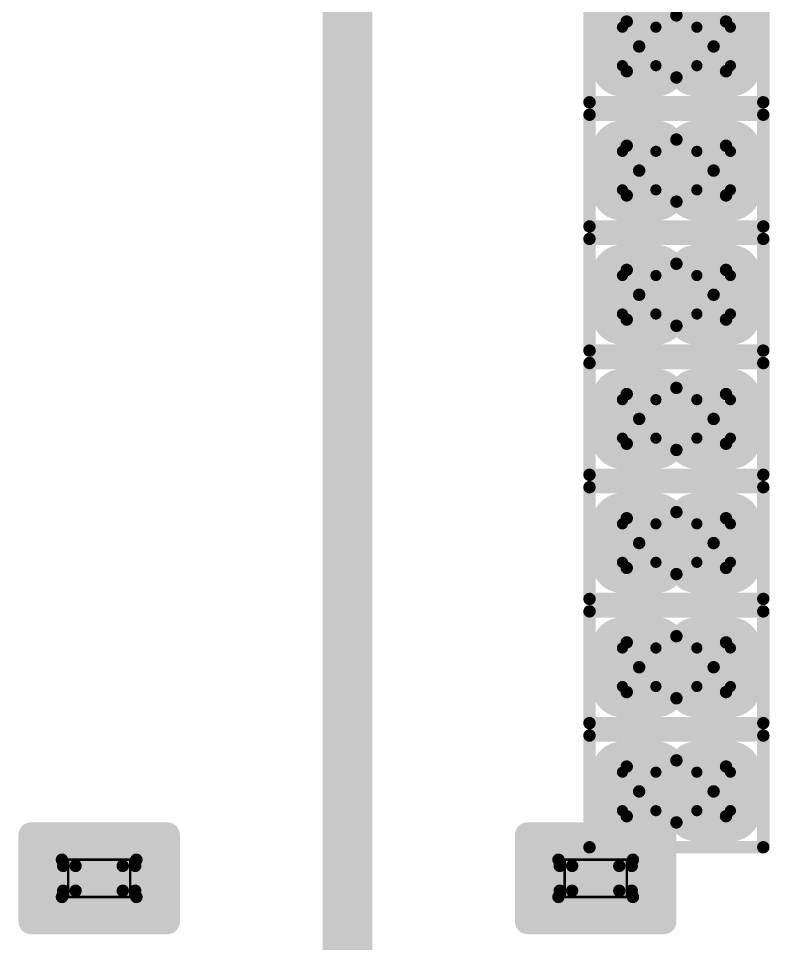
# Model space of a CAD drawing. Header units: millimetres. Extents: x 169 to 355, y 129 to 253.
# Drawn here: x 182.675 to 185.7, y 148.738 to 152.463 of the extents above; entities that cross this region are included whole.
import ezdxf

# ---------------------------------------------------------------- set-up
doc = ezdxf.new("R2010")
doc.units = ezdxf.units.MM
for name, color, linetype in [('BottomLayer', 5, 'Continuous'), ('BottomOverlay', 54, 'Continuous'), ('BottomPaste', 16, 'Continuous'), ('BottomSolder', 6, 'Continuous'), ('Mechanical1', 6, 'Continuous'), ('Mechanical15', 56, 'Continuous'), ('TopLayer', 1, 'Continuous'), ('TopPaste', 8, 'Continuous'), ('TopSolder', 216, 'Continuous')]:
    doc.layers.add(name, color=color, linetype=linetype)

# ---------------------------------------------------------------- blocks, each defined once
blk = doc.blocks.new('R01005_B_458')
at = {"layer": 'BottomLayer', "const_width": 0.0225}
for points in [[(-0.2287, 0.0775, 1), (-0.2063, 0.0775, 1)], [(-0.0937, 0.0775, 1), (-0.0712, 0.0775, 1)], [(0.0712, 0.0775, 1), (0.0937, 0.0775, 1)], [(0.2063, 0.0775, 1), (0.2287, 0.0775, 1)], [(-0.2287, -0.0775, 1), (-0.2063, -0.0775, 1)], [(-0.0937, -0.0775, 1), (-0.0712, -0.0775, 1)], [(0.0712, -0.0775, 1), (0.0937, -0.0775, 1)], [(0.2063, -0.0775, 1), (0.2287, -0.0775, 1)]]:
    blk.add_lwpolyline(points, format="xyb", close=True, dxfattribs=at)
at = {"layer": 'BottomLayer'}
for points in [[(-0.06, -0.0775), (-0.06, 0.0775), (-0.24, -0.0775), (-0.24, 0.0775)], [(-0.0825, -0.1), (-0.0825, 0.1), (-0.2175, -0.1), (-0.2175, 0.1)], [(0.24, -0.0775), (0.24, 0.0775), (0.06, -0.0775), (0.06, 0.0775)], [(0.2175, -0.1), (0.2175, 0.1), (0.0825, -0.1), (0.0825, 0.1)]]:
    blk.add_solid(points, dxfattribs=at)
at = {"layer": 'BottomPaste', "const_width": 0.0225}
for points in [[(-0.2287, 0.0775, 1), (-0.2063, 0.0775, 1)], [(-0.0937, 0.0775, 1), (-0.0712, 0.0775, 1)], [(0.0712, 0.0775, 1), (0.0937, 0.0775, 1)], [(0.2063, 0.0775, 1), (0.2287, 0.0775, 1)], [(-0.2287, -0.0775, 1), (-0.2063, -0.0775, 1)], [(-0.0937, -0.0775, 1), (-0.0712, -0.0775, 1)], [(0.0712, -0.0775, 1), (0.0937, -0.0775, 1)], [(0.2063, -0.0775, 1), (0.2287, -0.0775, 1)]]:
    blk.add_lwpolyline(points, format="xyb", close=True, dxfattribs=at)
at = {"layer": 'BottomPaste'}
for points in [[(-0.06, -0.0775), (-0.06, 0.0775), (-0.24, -0.0775), (-0.24, 0.0775)], [(-0.0825, -0.1), (-0.0825, 0.1), (-0.2175, -0.1), (-0.2175, 0.1)], [(0.24, -0.0775), (0.24, 0.0775), (0.06, -0.0775), (0.06, 0.0775)], [(0.2175, -0.1), (0.2175, 0.1), (0.0825, -0.1), (0.0825, 0.1)]]:
    blk.add_solid(points, dxfattribs=at)
at = {"layer": 'BottomSolder', "const_width": 0.1241}
for points in [[(-0.2795, 0.0775, 1), (-0.1555, 0.0775, 1)], [(-0.1445, 0.0775, 1), (-0.0204, 0.0775, 1)], [(0.0204, 0.0775, 1), (0.1445, 0.0775, 1)], [(0.1555, 0.0775, 1), (0.2795, 0.0775, 1)], [(-0.2795, -0.0775, 1), (-0.1555, -0.0775, 1)], [(-0.1445, -0.0775, 1), (-0.0204, -0.0775, 1)], [(0.0204, -0.0775, 1), (0.1445, -0.0775, 1)], [(0.1555, -0.0775, 1), (0.2795, -0.0775, 1)]]:
    blk.add_lwpolyline(points, format="xyb", close=True, dxfattribs=at)
at = {"layer": 'BottomSolder'}
for points in [[(-0.0825, -0.2016), (-0.0825, 0.2016), (-0.2175, -0.2016), (-0.2175, 0.2016)], [(0.2175, -0.2016), (0.2175, 0.2016), (0.0825, -0.2016), (0.0825, 0.2016)], [(0.0416, -0.0775), (0.0416, 0.0775), (-0.3416, -0.0775), (-0.3416, 0.0775)], [(0.3416, -0.0775), (0.3416, 0.0775), (-0.0416, -0.0775), (-0.0416, 0.0775)]]:
    blk.add_solid(points, dxfattribs=at)
at = {"layer": 'Mechanical1', "const_width": 0.05}
for points in [[(-0.1999, 0.0999), (-0.1999, -0.1001)], [(0.2001, 0.0999), (-0.1999, 0.0999)], [(0.2001, 0.0999), (0.2001, -0.1001)], [(0.2001, -0.1001), (-0.1999, -0.1001)]]:
    blk.add_lwpolyline(points, dxfattribs=at)
at = {"layer": 'Mechanical1', "const_width": 0.025}
for points in [[(-0.2124, 0.0999, 1), (-0.1874, 0.0999, 1)], [(-0.2124, 0.0999, 1), (-0.1874, 0.0999, 1)], [(0.1876, 0.0999, 1), (0.2126, 0.0999, 1)], [(0.1876, 0.0999, 1), (0.2126, 0.0999, 1)], [(-0.2124, -0.1001, 1), (-0.1874, -0.1001, 1)], [(-0.2124, -0.1001, 1), (-0.1874, -0.1001, 1)], [(0.1876, -0.1001, 1), (0.2126, -0.1001, 1)], [(0.1876, -0.1001, 1), (0.2126, -0.1001, 1)]]:
    blk.add_lwpolyline(points, format="xyb", close=True, dxfattribs=at)
at = {"layer": 'Mechanical15', "const_width": 0.05}
for points in [[(-0.35, 0.225), (-0.35, -0.225)], [(0.35, 0.225), (-0.35, 0.225)], [(0.35, 0.225), (0.35, -0.225)], [(0, 0.125), (0, -0.125)], [(0.15, 0), (-0.15, 0)], [(0.35, -0.225), (-0.35, -0.225)]]:
    blk.add_lwpolyline(points, dxfattribs=at)
at = {"layer": 'Mechanical15', "const_width": 0.025}
for points in [[(-0.3625, 0.225, 1), (-0.3375, 0.225, 1)], [(-0.3625, 0.225, 1), (-0.3375, 0.225, 1)], [(0.3375, 0.225, 1), (0.3625, 0.225, 1)], [(0.3375, 0.225, 1), (0.3625, 0.225, 1)], [(-0.0125, 0.125, 1), (0.0125, 0.125, 1)], [(-0.1625, 0, 1), (-0.1375, 0, 1)], [(0.1375, 0, 1), (0.1625, 0, 1)], [(-0.0125, -0.125, 1), (0.0125, -0.125, 1)], [(-0.3625, -0.225, 1), (-0.3375, -0.225, 1)], [(-0.3625, -0.225, 1), (-0.3375, -0.225, 1)], [(0.3375, -0.225, 1), (0.3625, -0.225, 1)], [(0.3375, -0.225, 1), (0.3625, -0.225, 1)]]:
    blk.add_lwpolyline(points, format="xyb", close=True, dxfattribs=at)
blk = doc.blocks.new('R01005_B_459')
at = {"layer": 'BottomLayer', "const_width": 0.0225}
for points in [[(-0.2287, 0.0775, 1), (-0.2063, 0.0775, 1)], [(-0.0937, 0.0775, 1), (-0.0712, 0.0775, 1)], [(0.0712, 0.0775, 1), (0.0937, 0.0775, 1)], [(0.2063, 0.0775, 1), (0.2287, 0.0775, 1)], [(-0.2287, -0.0775, 1), (-0.2063, -0.0775, 1)], [(-0.0937, -0.0775, 1), (-0.0712, -0.0775, 1)], [(0.0712, -0.0775, 1), (0.0937, -0.0775, 1)], [(0.2063, -0.0775, 1), (0.2287, -0.0775, 1)]]:
    blk.add_lwpolyline(points, format="xyb", close=True, dxfattribs=at)
at = {"layer": 'BottomLayer'}
for points in [[(-0.06, -0.0775), (-0.06, 0.0775), (-0.24, -0.0775), (-0.24, 0.0775)], [(-0.0825, -0.1), (-0.0825, 0.1), (-0.2175, -0.1), (-0.2175, 0.1)], [(0.24, -0.0775), (0.24, 0.0775), (0.06, -0.0775), (0.06, 0.0775)], [(0.2175, -0.1), (0.2175, 0.1), (0.0825, -0.1), (0.0825, 0.1)]]:
    blk.add_solid(points, dxfattribs=at)
at = {"layer": 'BottomPaste', "const_width": 0.0225}
for points in [[(-0.2287, 0.0775, 1), (-0.2063, 0.0775, 1)], [(-0.0937, 0.0775, 1), (-0.0712, 0.0775, 1)], [(0.0712, 0.0775, 1), (0.0937, 0.0775, 1)], [(0.2063, 0.0775, 1), (0.2287, 0.0775, 1)], [(-0.2287, -0.0775, 1), (-0.2063, -0.0775, 1)], [(-0.0937, -0.0775, 1), (-0.0712, -0.0775, 1)], [(0.0712, -0.0775, 1), (0.0937, -0.0775, 1)], [(0.2063, -0.0775, 1), (0.2287, -0.0775, 1)]]:
    blk.add_lwpolyline(points, format="xyb", close=True, dxfattribs=at)
at = {"layer": 'BottomPaste'}
for points in [[(-0.06, -0.0775), (-0.06, 0.0775), (-0.24, -0.0775), (-0.24, 0.0775)], [(-0.0825, -0.1), (-0.0825, 0.1), (-0.2175, -0.1), (-0.2175, 0.1)], [(0.24, -0.0775), (0.24, 0.0775), (0.06, -0.0775), (0.06, 0.0775)], [(0.2175, -0.1), (0.2175, 0.1), (0.0825, -0.1), (0.0825, 0.1)]]:
    blk.add_solid(points, dxfattribs=at)
at = {"layer": 'BottomSolder', "const_width": 0.1241}
for points in [[(-0.2795, 0.0775, 1), (-0.1555, 0.0775, 1)], [(-0.1445, 0.0775, 1), (-0.0204, 0.0775, 1)], [(0.0204, 0.0775, 1), (0.1445, 0.0775, 1)], [(0.1555, 0.0775, 1), (0.2795, 0.0775, 1)], [(-0.2795, -0.0775, 1), (-0.1555, -0.0775, 1)], [(-0.1445, -0.0775, 1), (-0.0204, -0.0775, 1)], [(0.0204, -0.0775, 1), (0.1445, -0.0775, 1)], [(0.1555, -0.0775, 1), (0.2795, -0.0775, 1)]]:
    blk.add_lwpolyline(points, format="xyb", close=True, dxfattribs=at)
at = {"layer": 'BottomSolder'}
for points in [[(-0.0825, -0.2016), (-0.0825, 0.2016), (-0.2175, -0.2016), (-0.2175, 0.2016)], [(0.2175, -0.2016), (0.2175, 0.2016), (0.0825, -0.2016), (0.0825, 0.2016)], [(0.0416, -0.0775), (0.0416, 0.0775), (-0.3416, -0.0775), (-0.3416, 0.0775)], [(0.3416, -0.0775), (0.3416, 0.0775), (-0.0416, -0.0775), (-0.0416, 0.0775)]]:
    blk.add_solid(points, dxfattribs=at)
at = {"layer": 'Mechanical1', "const_width": 0.05}
for points in [[(-0.1999, 0.0999), (-0.1999, -0.1001)], [(0.2001, 0.0999), (-0.1999, 0.0999)], [(0.2001, 0.0999), (0.2001, -0.1001)], [(0.2001, -0.1001), (-0.1999, -0.1001)]]:
    blk.add_lwpolyline(points, dxfattribs=at)
at = {"layer": 'Mechanical1', "const_width": 0.025}
for points in [[(-0.2124, 0.0999, 1), (-0.1874, 0.0999, 1)], [(-0.2124, 0.0999, 1), (-0.1874, 0.0999, 1)], [(0.1876, 0.0999, 1), (0.2126, 0.0999, 1)], [(0.1876, 0.0999, 1), (0.2126, 0.0999, 1)], [(-0.2124, -0.1001, 1), (-0.1874, -0.1001, 1)], [(-0.2124, -0.1001, 1), (-0.1874, -0.1001, 1)], [(0.1876, -0.1001, 1), (0.2126, -0.1001, 1)], [(0.1876, -0.1001, 1), (0.2126, -0.1001, 1)]]:
    blk.add_lwpolyline(points, format="xyb", close=True, dxfattribs=at)
at = {"layer": 'Mechanical15', "const_width": 0.05}
for points in [[(-0.35, 0.225), (-0.35, -0.225)], [(0.35, 0.225), (-0.35, 0.225)], [(0.35, 0.225), (0.35, -0.225)], [(0, 0.125), (0, -0.125)], [(0.15, 0), (-0.15, 0)], [(0.35, -0.225), (-0.35, -0.225)]]:
    blk.add_lwpolyline(points, dxfattribs=at)
at = {"layer": 'Mechanical15', "const_width": 0.025}
for points in [[(-0.3625, 0.225, 1), (-0.3375, 0.225, 1)], [(-0.3625, 0.225, 1), (-0.3375, 0.225, 1)], [(0.3375, 0.225, 1), (0.3625, 0.225, 1)], [(0.3375, 0.225, 1), (0.3625, 0.225, 1)], [(-0.0125, 0.125, 1), (0.0125, 0.125, 1)], [(-0.1625, 0, 1), (-0.1375, 0, 1)], [(0.1375, 0, 1), (0.1625, 0, 1)], [(-0.0125, -0.125, 1), (0.0125, -0.125, 1)], [(-0.3625, -0.225, 1), (-0.3375, -0.225, 1)], [(-0.3625, -0.225, 1), (-0.3375, -0.225, 1)], [(0.3375, -0.225, 1), (0.3625, -0.225, 1)], [(0.3375, -0.225, 1), (0.3625, -0.225, 1)]]:
    blk.add_lwpolyline(points, format="xyb", close=True, dxfattribs=at)
blk = doc.blocks.new('R01005_B_460')
at = {"layer": 'BottomLayer', "const_width": 0.0225}
for points in [[(-0.2287, 0.0775, 1), (-0.2063, 0.0775, 1)], [(-0.0937, 0.0775, 1), (-0.0712, 0.0775, 1)], [(0.0712, 0.0775, 1), (0.0937, 0.0775, 1)], [(0.2063, 0.0775, 1), (0.2287, 0.0775, 1)], [(-0.2287, -0.0775, 1), (-0.2063, -0.0775, 1)], [(-0.0937, -0.0775, 1), (-0.0712, -0.0775, 1)], [(0.0712, -0.0775, 1), (0.0937, -0.0775, 1)], [(0.2063, -0.0775, 1), (0.2287, -0.0775, 1)]]:
    blk.add_lwpolyline(points, format="xyb", close=True, dxfattribs=at)
at = {"layer": 'BottomLayer'}
for points in [[(-0.06, -0.0775), (-0.06, 0.0775), (-0.24, -0.0775), (-0.24, 0.0775)], [(-0.0825, -0.1), (-0.0825, 0.1), (-0.2175, -0.1), (-0.2175, 0.1)], [(0.24, -0.0775), (0.24, 0.0775), (0.06, -0.0775), (0.06, 0.0775)], [(0.2175, -0.1), (0.2175, 0.1), (0.0825, -0.1), (0.0825, 0.1)]]:
    blk.add_solid(points, dxfattribs=at)
at = {"layer": 'BottomPaste', "const_width": 0.0225}
for points in [[(-0.2287, 0.0775, 1), (-0.2063, 0.0775, 1)], [(-0.0937, 0.0775, 1), (-0.0712, 0.0775, 1)], [(0.0712, 0.0775, 1), (0.0937, 0.0775, 1)], [(0.2063, 0.0775, 1), (0.2287, 0.0775, 1)], [(-0.2287, -0.0775, 1), (-0.2063, -0.0775, 1)], [(-0.0937, -0.0775, 1), (-0.0712, -0.0775, 1)], [(0.0712, -0.0775, 1), (0.0937, -0.0775, 1)], [(0.2063, -0.0775, 1), (0.2287, -0.0775, 1)]]:
    blk.add_lwpolyline(points, format="xyb", close=True, dxfattribs=at)
at = {"layer": 'BottomPaste'}
for points in [[(-0.06, -0.0775), (-0.06, 0.0775), (-0.24, -0.0775), (-0.24, 0.0775)], [(-0.0825, -0.1), (-0.0825, 0.1), (-0.2175, -0.1), (-0.2175, 0.1)], [(0.24, -0.0775), (0.24, 0.0775), (0.06, -0.0775), (0.06, 0.0775)], [(0.2175, -0.1), (0.2175, 0.1), (0.0825, -0.1), (0.0825, 0.1)]]:
    blk.add_solid(points, dxfattribs=at)
at = {"layer": 'BottomSolder', "const_width": 0.1241}
for points in [[(-0.2795, 0.0775, 1), (-0.1555, 0.0775, 1)], [(-0.1445, 0.0775, 1), (-0.0204, 0.0775, 1)], [(0.0204, 0.0775, 1), (0.1445, 0.0775, 1)], [(0.1555, 0.0775, 1), (0.2795, 0.0775, 1)], [(-0.2795, -0.0775, 1), (-0.1555, -0.0775, 1)], [(-0.1445, -0.0775, 1), (-0.0204, -0.0775, 1)], [(0.0204, -0.0775, 1), (0.1445, -0.0775, 1)], [(0.1555, -0.0775, 1), (0.2795, -0.0775, 1)]]:
    blk.add_lwpolyline(points, format="xyb", close=True, dxfattribs=at)
at = {"layer": 'BottomSolder'}
for points in [[(-0.0825, -0.2016), (-0.0825, 0.2016), (-0.2175, -0.2016), (-0.2175, 0.2016)], [(0.2175, -0.2016), (0.2175, 0.2016), (0.0825, -0.2016), (0.0825, 0.2016)], [(0.0416, -0.0775), (0.0416, 0.0775), (-0.3416, -0.0775), (-0.3416, 0.0775)], [(0.3416, -0.0775), (0.3416, 0.0775), (-0.0416, -0.0775), (-0.0416, 0.0775)]]:
    blk.add_solid(points, dxfattribs=at)
at = {"layer": 'Mechanical1', "const_width": 0.05}
for points in [[(-0.1999, 0.0999), (-0.1999, -0.1001)], [(0.2001, 0.0999), (-0.1999, 0.0999)], [(0.2001, 0.0999), (0.2001, -0.1001)], [(0.2001, -0.1001), (-0.1999, -0.1001)]]:
    blk.add_lwpolyline(points, dxfattribs=at)
at = {"layer": 'Mechanical1', "const_width": 0.025}
for points in [[(-0.2124, 0.0999, 1), (-0.1874, 0.0999, 1)], [(-0.2124, 0.0999, 1), (-0.1874, 0.0999, 1)], [(0.1876, 0.0999, 1), (0.2126, 0.0999, 1)], [(0.1876, 0.0999, 1), (0.2126, 0.0999, 1)], [(-0.2124, -0.1001, 1), (-0.1874, -0.1001, 1)], [(-0.2124, -0.1001, 1), (-0.1874, -0.1001, 1)], [(0.1876, -0.1001, 1), (0.2126, -0.1001, 1)], [(0.1876, -0.1001, 1), (0.2126, -0.1001, 1)]]:
    blk.add_lwpolyline(points, format="xyb", close=True, dxfattribs=at)
at = {"layer": 'Mechanical15', "const_width": 0.05}
for points in [[(-0.35, 0.225), (-0.35, -0.225)], [(0.35, 0.225), (-0.35, 0.225)], [(0.35, 0.225), (0.35, -0.225)], [(0, 0.125), (0, -0.125)], [(0.15, 0), (-0.15, 0)], [(0.35, -0.225), (-0.35, -0.225)]]:
    blk.add_lwpolyline(points, dxfattribs=at)
at = {"layer": 'Mechanical15', "const_width": 0.025}
for points in [[(-0.3625, 0.225, 1), (-0.3375, 0.225, 1)], [(-0.3625, 0.225, 1), (-0.3375, 0.225, 1)], [(0.3375, 0.225, 1), (0.3625, 0.225, 1)], [(0.3375, 0.225, 1), (0.3625, 0.225, 1)], [(-0.0125, 0.125, 1), (0.0125, 0.125, 1)], [(-0.1625, 0, 1), (-0.1375, 0, 1)], [(0.1375, 0, 1), (0.1625, 0, 1)], [(-0.0125, -0.125, 1), (0.0125, -0.125, 1)], [(-0.3625, -0.225, 1), (-0.3375, -0.225, 1)], [(-0.3625, -0.225, 1), (-0.3375, -0.225, 1)], [(0.3375, -0.225, 1), (0.3625, -0.225, 1)], [(0.3375, -0.225, 1), (0.3625, -0.225, 1)]]:
    blk.add_lwpolyline(points, format="xyb", close=True, dxfattribs=at)
blk = doc.blocks.new('R01005_B_461')
at = {"layer": 'BottomLayer', "const_width": 0.0225}
for points in [[(-0.2287, 0.0775, 1), (-0.2063, 0.0775, 1)], [(-0.0937, 0.0775, 1), (-0.0712, 0.0775, 1)], [(0.0712, 0.0775, 1), (0.0937, 0.0775, 1)], [(0.2063, 0.0775, 1), (0.2287, 0.0775, 1)], [(-0.2287, -0.0775, 1), (-0.2063, -0.0775, 1)], [(-0.0937, -0.0775, 1), (-0.0712, -0.0775, 1)], [(0.0712, -0.0775, 1), (0.0937, -0.0775, 1)], [(0.2063, -0.0775, 1), (0.2287, -0.0775, 1)]]:
    blk.add_lwpolyline(points, format="xyb", close=True, dxfattribs=at)
at = {"layer": 'BottomLayer'}
for points in [[(-0.06, -0.0775), (-0.06, 0.0775), (-0.24, -0.0775), (-0.24, 0.0775)], [(-0.0825, -0.1), (-0.0825, 0.1), (-0.2175, -0.1), (-0.2175, 0.1)], [(0.24, -0.0775), (0.24, 0.0775), (0.06, -0.0775), (0.06, 0.0775)], [(0.2175, -0.1), (0.2175, 0.1), (0.0825, -0.1), (0.0825, 0.1)]]:
    blk.add_solid(points, dxfattribs=at)
at = {"layer": 'BottomPaste', "const_width": 0.0225}
for points in [[(-0.2287, 0.0775, 1), (-0.2063, 0.0775, 1)], [(-0.0937, 0.0775, 1), (-0.0712, 0.0775, 1)], [(0.0712, 0.0775, 1), (0.0937, 0.0775, 1)], [(0.2063, 0.0775, 1), (0.2287, 0.0775, 1)], [(-0.2287, -0.0775, 1), (-0.2063, -0.0775, 1)], [(-0.0937, -0.0775, 1), (-0.0712, -0.0775, 1)], [(0.0712, -0.0775, 1), (0.0937, -0.0775, 1)], [(0.2063, -0.0775, 1), (0.2287, -0.0775, 1)]]:
    blk.add_lwpolyline(points, format="xyb", close=True, dxfattribs=at)
at = {"layer": 'BottomPaste'}
for points in [[(-0.06, -0.0775), (-0.06, 0.0775), (-0.24, -0.0775), (-0.24, 0.0775)], [(-0.0825, -0.1), (-0.0825, 0.1), (-0.2175, -0.1), (-0.2175, 0.1)], [(0.24, -0.0775), (0.24, 0.0775), (0.06, -0.0775), (0.06, 0.0775)], [(0.2175, -0.1), (0.2175, 0.1), (0.0825, -0.1), (0.0825, 0.1)]]:
    blk.add_solid(points, dxfattribs=at)
at = {"layer": 'BottomSolder', "const_width": 0.1241}
for points in [[(-0.2795, 0.0775, 1), (-0.1555, 0.0775, 1)], [(-0.1445, 0.0775, 1), (-0.0204, 0.0775, 1)], [(0.0204, 0.0775, 1), (0.1445, 0.0775, 1)], [(0.1555, 0.0775, 1), (0.2795, 0.0775, 1)], [(-0.2795, -0.0775, 1), (-0.1555, -0.0775, 1)], [(-0.1445, -0.0775, 1), (-0.0204, -0.0775, 1)], [(0.0204, -0.0775, 1), (0.1445, -0.0775, 1)], [(0.1555, -0.0775, 1), (0.2795, -0.0775, 1)]]:
    blk.add_lwpolyline(points, format="xyb", close=True, dxfattribs=at)
at = {"layer": 'BottomSolder'}
for points in [[(-0.0825, -0.2016), (-0.0825, 0.2016), (-0.2175, -0.2016), (-0.2175, 0.2016)], [(0.2175, -0.2016), (0.2175, 0.2016), (0.0825, -0.2016), (0.0825, 0.2016)], [(0.0416, -0.0775), (0.0416, 0.0775), (-0.3416, -0.0775), (-0.3416, 0.0775)], [(0.3416, -0.0775), (0.3416, 0.0775), (-0.0416, -0.0775), (-0.0416, 0.0775)]]:
    blk.add_solid(points, dxfattribs=at)
at = {"layer": 'Mechanical1', "const_width": 0.05}
for points in [[(-0.1999, 0.0999), (-0.1999, -0.1001)], [(0.2001, 0.0999), (-0.1999, 0.0999)], [(0.2001, 0.0999), (0.2001, -0.1001)], [(0.2001, -0.1001), (-0.1999, -0.1001)]]:
    blk.add_lwpolyline(points, dxfattribs=at)
at = {"layer": 'Mechanical1', "const_width": 0.025}
for points in [[(-0.2124, 0.0999, 1), (-0.1874, 0.0999, 1)], [(-0.2124, 0.0999, 1), (-0.1874, 0.0999, 1)], [(0.1876, 0.0999, 1), (0.2126, 0.0999, 1)], [(0.1876, 0.0999, 1), (0.2126, 0.0999, 1)], [(-0.2124, -0.1001, 1), (-0.1874, -0.1001, 1)], [(-0.2124, -0.1001, 1), (-0.1874, -0.1001, 1)], [(0.1876, -0.1001, 1), (0.2126, -0.1001, 1)], [(0.1876, -0.1001, 1), (0.2126, -0.1001, 1)]]:
    blk.add_lwpolyline(points, format="xyb", close=True, dxfattribs=at)
at = {"layer": 'Mechanical15', "const_width": 0.05}
for points in [[(-0.35, 0.225), (-0.35, -0.225)], [(0.35, 0.225), (-0.35, 0.225)], [(0.35, 0.225), (0.35, -0.225)], [(0, 0.125), (0, -0.125)], [(0.15, 0), (-0.15, 0)], [(0.35, -0.225), (-0.35, -0.225)]]:
    blk.add_lwpolyline(points, dxfattribs=at)
at = {"layer": 'Mechanical15', "const_width": 0.025}
for points in [[(-0.3625, 0.225, 1), (-0.3375, 0.225, 1)], [(-0.3625, 0.225, 1), (-0.3375, 0.225, 1)], [(0.3375, 0.225, 1), (0.3625, 0.225, 1)], [(0.3375, 0.225, 1), (0.3625, 0.225, 1)], [(-0.0125, 0.125, 1), (0.0125, 0.125, 1)], [(-0.1625, 0, 1), (-0.1375, 0, 1)], [(0.1375, 0, 1), (0.1625, 0, 1)], [(-0.0125, -0.125, 1), (0.0125, -0.125, 1)], [(-0.3625, -0.225, 1), (-0.3375, -0.225, 1)], [(-0.3625, -0.225, 1), (-0.3375, -0.225, 1)], [(0.3375, -0.225, 1), (0.3625, -0.225, 1)], [(0.3375, -0.225, 1), (0.3625, -0.225, 1)]]:
    blk.add_lwpolyline(points, format="xyb", close=True, dxfattribs=at)
blk = doc.blocks.new('R01005_B_590')
at = {"layer": 'BottomLayer', "const_width": 0.0225}
for points in [[(-0.2287, 0.0775, 1), (-0.2063, 0.0775, 1)], [(-0.0937, 0.0775, 1), (-0.0712, 0.0775, 1)], [(0.0712, 0.0775, 1), (0.0937, 0.0775, 1)], [(0.2063, 0.0775, 1), (0.2287, 0.0775, 1)], [(-0.2287, -0.0775, 1), (-0.2063, -0.0775, 1)], [(-0.0937, -0.0775, 1), (-0.0712, -0.0775, 1)], [(0.0712, -0.0775, 1), (0.0937, -0.0775, 1)], [(0.2063, -0.0775, 1), (0.2287, -0.0775, 1)]]:
    blk.add_lwpolyline(points, format="xyb", close=True, dxfattribs=at)
at = {"layer": 'BottomLayer'}
for points in [[(-0.06, -0.0775), (-0.06, 0.0775), (-0.24, -0.0775), (-0.24, 0.0775)], [(-0.0825, -0.1), (-0.0825, 0.1), (-0.2175, -0.1), (-0.2175, 0.1)], [(0.24, -0.0775), (0.24, 0.0775), (0.06, -0.0775), (0.06, 0.0775)], [(0.2175, -0.1), (0.2175, 0.1), (0.0825, -0.1), (0.0825, 0.1)]]:
    blk.add_solid(points, dxfattribs=at)
at = {"layer": 'BottomPaste', "const_width": 0.0225}
for points in [[(-0.2287, 0.0775, 1), (-0.2063, 0.0775, 1)], [(-0.0937, 0.0775, 1), (-0.0712, 0.0775, 1)], [(0.0712, 0.0775, 1), (0.0937, 0.0775, 1)], [(0.2063, 0.0775, 1), (0.2287, 0.0775, 1)], [(-0.2287, -0.0775, 1), (-0.2063, -0.0775, 1)], [(-0.0937, -0.0775, 1), (-0.0712, -0.0775, 1)], [(0.0712, -0.0775, 1), (0.0937, -0.0775, 1)], [(0.2063, -0.0775, 1), (0.2287, -0.0775, 1)]]:
    blk.add_lwpolyline(points, format="xyb", close=True, dxfattribs=at)
at = {"layer": 'BottomPaste'}
for points in [[(-0.06, -0.0775), (-0.06, 0.0775), (-0.24, -0.0775), (-0.24, 0.0775)], [(-0.0825, -0.1), (-0.0825, 0.1), (-0.2175, -0.1), (-0.2175, 0.1)], [(0.24, -0.0775), (0.24, 0.0775), (0.06, -0.0775), (0.06, 0.0775)], [(0.2175, -0.1), (0.2175, 0.1), (0.0825, -0.1), (0.0825, 0.1)]]:
    blk.add_solid(points, dxfattribs=at)
at = {"layer": 'BottomSolder', "const_width": 0.1241}
for points in [[(-0.2795, 0.0775, 1), (-0.1555, 0.0775, 1)], [(-0.1445, 0.0775, 1), (-0.0204, 0.0775, 1)], [(0.0204, 0.0775, 1), (0.1445, 0.0775, 1)], [(0.1555, 0.0775, 1), (0.2795, 0.0775, 1)], [(-0.2795, -0.0775, 1), (-0.1555, -0.0775, 1)], [(-0.1445, -0.0775, 1), (-0.0204, -0.0775, 1)], [(0.0204, -0.0775, 1), (0.1445, -0.0775, 1)], [(0.1555, -0.0775, 1), (0.2795, -0.0775, 1)]]:
    blk.add_lwpolyline(points, format="xyb", close=True, dxfattribs=at)
at = {"layer": 'BottomSolder'}
for points in [[(-0.0825, -0.2016), (-0.0825, 0.2016), (-0.2175, -0.2016), (-0.2175, 0.2016)], [(0.2175, -0.2016), (0.2175, 0.2016), (0.0825, -0.2016), (0.0825, 0.2016)], [(0.0416, -0.0775), (0.0416, 0.0775), (-0.3416, -0.0775), (-0.3416, 0.0775)], [(0.3416, -0.0775), (0.3416, 0.0775), (-0.0416, -0.0775), (-0.0416, 0.0775)]]:
    blk.add_solid(points, dxfattribs=at)
at = {"layer": 'Mechanical1', "const_width": 0.05}
for points in [[(-0.1999, 0.0999), (-0.1999, -0.1001)], [(0.2001, 0.0999), (-0.1999, 0.0999)], [(0.2001, 0.0999), (0.2001, -0.1001)], [(0.2001, -0.1001), (-0.1999, -0.1001)]]:
    blk.add_lwpolyline(points, dxfattribs=at)
at = {"layer": 'Mechanical1', "const_width": 0.025}
for points in [[(-0.2124, 0.0999, 1), (-0.1874, 0.0999, 1)], [(-0.2124, 0.0999, 1), (-0.1874, 0.0999, 1)], [(0.1876, 0.0999, 1), (0.2126, 0.0999, 1)], [(0.1876, 0.0999, 1), (0.2126, 0.0999, 1)], [(-0.2124, -0.1001, 1), (-0.1874, -0.1001, 1)], [(-0.2124, -0.1001, 1), (-0.1874, -0.1001, 1)], [(0.1876, -0.1001, 1), (0.2126, -0.1001, 1)], [(0.1876, -0.1001, 1), (0.2126, -0.1001, 1)]]:
    blk.add_lwpolyline(points, format="xyb", close=True, dxfattribs=at)
at = {"layer": 'Mechanical15', "const_width": 0.05}
for points in [[(-0.35, 0.225), (-0.35, -0.225)], [(0.35, 0.225), (-0.35, 0.225)], [(0.35, 0.225), (0.35, -0.225)], [(0, 0.125), (0, -0.125)], [(0.15, 0), (-0.15, 0)], [(0.35, -0.225), (-0.35, -0.225)]]:
    blk.add_lwpolyline(points, dxfattribs=at)
at = {"layer": 'Mechanical15', "const_width": 0.025}
for points in [[(-0.3625, 0.225, 1), (-0.3375, 0.225, 1)], [(-0.3625, 0.225, 1), (-0.3375, 0.225, 1)], [(0.3375, 0.225, 1), (0.3625, 0.225, 1)], [(0.3375, 0.225, 1), (0.3625, 0.225, 1)], [(-0.0125, 0.125, 1), (0.0125, 0.125, 1)], [(-0.1625, 0, 1), (-0.1375, 0, 1)], [(0.1375, 0, 1), (0.1625, 0, 1)], [(-0.0125, -0.125, 1), (0.0125, -0.125, 1)], [(-0.3625, -0.225, 1), (-0.3375, -0.225, 1)], [(-0.3625, -0.225, 1), (-0.3375, -0.225, 1)], [(0.3375, -0.225, 1), (0.3625, -0.225, 1)], [(0.3375, -0.225, 1), (0.3625, -0.225, 1)]]:
    blk.add_lwpolyline(points, format="xyb", close=True, dxfattribs=at)
blk = doc.blocks.new('R01005_B_591')
at = {"layer": 'BottomLayer', "const_width": 0.0225}
for points in [[(-0.2287, 0.0775, 1), (-0.2063, 0.0775, 1)], [(-0.0937, 0.0775, 1), (-0.0712, 0.0775, 1)], [(0.0712, 0.0775, 1), (0.0937, 0.0775, 1)], [(0.2063, 0.0775, 1), (0.2287, 0.0775, 1)], [(-0.2287, -0.0775, 1), (-0.2063, -0.0775, 1)], [(-0.0937, -0.0775, 1), (-0.0712, -0.0775, 1)], [(0.0712, -0.0775, 1), (0.0937, -0.0775, 1)], [(0.2063, -0.0775, 1), (0.2287, -0.0775, 1)]]:
    blk.add_lwpolyline(points, format="xyb", close=True, dxfattribs=at)
at = {"layer": 'BottomLayer'}
for points in [[(-0.06, -0.0775), (-0.06, 0.0775), (-0.24, -0.0775), (-0.24, 0.0775)], [(-0.0825, -0.1), (-0.0825, 0.1), (-0.2175, -0.1), (-0.2175, 0.1)], [(0.24, -0.0775), (0.24, 0.0775), (0.06, -0.0775), (0.06, 0.0775)], [(0.2175, -0.1), (0.2175, 0.1), (0.0825, -0.1), (0.0825, 0.1)]]:
    blk.add_solid(points, dxfattribs=at)
at = {"layer": 'BottomPaste', "const_width": 0.0225}
for points in [[(-0.2287, 0.0775, 1), (-0.2063, 0.0775, 1)], [(-0.0937, 0.0775, 1), (-0.0712, 0.0775, 1)], [(0.0712, 0.0775, 1), (0.0937, 0.0775, 1)], [(0.2063, 0.0775, 1), (0.2287, 0.0775, 1)], [(-0.2287, -0.0775, 1), (-0.2063, -0.0775, 1)], [(-0.0937, -0.0775, 1), (-0.0712, -0.0775, 1)], [(0.0712, -0.0775, 1), (0.0937, -0.0775, 1)], [(0.2063, -0.0775, 1), (0.2287, -0.0775, 1)]]:
    blk.add_lwpolyline(points, format="xyb", close=True, dxfattribs=at)
at = {"layer": 'BottomPaste'}
for points in [[(-0.06, -0.0775), (-0.06, 0.0775), (-0.24, -0.0775), (-0.24, 0.0775)], [(-0.0825, -0.1), (-0.0825, 0.1), (-0.2175, -0.1), (-0.2175, 0.1)], [(0.24, -0.0775), (0.24, 0.0775), (0.06, -0.0775), (0.06, 0.0775)], [(0.2175, -0.1), (0.2175, 0.1), (0.0825, -0.1), (0.0825, 0.1)]]:
    blk.add_solid(points, dxfattribs=at)
at = {"layer": 'BottomSolder', "const_width": 0.1241}
for points in [[(-0.2795, 0.0775, 1), (-0.1555, 0.0775, 1)], [(-0.1445, 0.0775, 1), (-0.0204, 0.0775, 1)], [(0.0204, 0.0775, 1), (0.1445, 0.0775, 1)], [(0.1555, 0.0775, 1), (0.2795, 0.0775, 1)], [(-0.2795, -0.0775, 1), (-0.1555, -0.0775, 1)], [(-0.1445, -0.0775, 1), (-0.0204, -0.0775, 1)], [(0.0204, -0.0775, 1), (0.1445, -0.0775, 1)], [(0.1555, -0.0775, 1), (0.2795, -0.0775, 1)]]:
    blk.add_lwpolyline(points, format="xyb", close=True, dxfattribs=at)
at = {"layer": 'BottomSolder'}
for points in [[(-0.0825, -0.2016), (-0.0825, 0.2016), (-0.2175, -0.2016), (-0.2175, 0.2016)], [(0.2175, -0.2016), (0.2175, 0.2016), (0.0825, -0.2016), (0.0825, 0.2016)], [(0.0416, -0.0775), (0.0416, 0.0775), (-0.3416, -0.0775), (-0.3416, 0.0775)], [(0.3416, -0.0775), (0.3416, 0.0775), (-0.0416, -0.0775), (-0.0416, 0.0775)]]:
    blk.add_solid(points, dxfattribs=at)
at = {"layer": 'Mechanical1', "const_width": 0.05}
for points in [[(-0.1999, 0.0999), (-0.1999, -0.1001)], [(0.2001, 0.0999), (-0.1999, 0.0999)], [(0.2001, 0.0999), (0.2001, -0.1001)], [(0.2001, -0.1001), (-0.1999, -0.1001)]]:
    blk.add_lwpolyline(points, dxfattribs=at)
at = {"layer": 'Mechanical1', "const_width": 0.025}
for points in [[(-0.2124, 0.0999, 1), (-0.1874, 0.0999, 1)], [(-0.2124, 0.0999, 1), (-0.1874, 0.0999, 1)], [(0.1876, 0.0999, 1), (0.2126, 0.0999, 1)], [(0.1876, 0.0999, 1), (0.2126, 0.0999, 1)], [(-0.2124, -0.1001, 1), (-0.1874, -0.1001, 1)], [(-0.2124, -0.1001, 1), (-0.1874, -0.1001, 1)], [(0.1876, -0.1001, 1), (0.2126, -0.1001, 1)], [(0.1876, -0.1001, 1), (0.2126, -0.1001, 1)]]:
    blk.add_lwpolyline(points, format="xyb", close=True, dxfattribs=at)
at = {"layer": 'Mechanical15', "const_width": 0.05}
for points in [[(-0.35, 0.225), (-0.35, -0.225)], [(0.35, 0.225), (-0.35, 0.225)], [(0.35, 0.225), (0.35, -0.225)], [(0, 0.125), (0, -0.125)], [(0.15, 0), (-0.15, 0)], [(0.35, -0.225), (-0.35, -0.225)]]:
    blk.add_lwpolyline(points, dxfattribs=at)
at = {"layer": 'Mechanical15', "const_width": 0.025}
for points in [[(-0.3625, 0.225, 1), (-0.3375, 0.225, 1)], [(-0.3625, 0.225, 1), (-0.3375, 0.225, 1)], [(0.3375, 0.225, 1), (0.3625, 0.225, 1)], [(0.3375, 0.225, 1), (0.3625, 0.225, 1)], [(-0.0125, 0.125, 1), (0.0125, 0.125, 1)], [(-0.1625, 0, 1), (-0.1375, 0, 1)], [(0.1375, 0, 1), (0.1625, 0, 1)], [(-0.0125, -0.125, 1), (0.0125, -0.125, 1)], [(-0.3625, -0.225, 1), (-0.3375, -0.225, 1)], [(-0.3625, -0.225, 1), (-0.3375, -0.225, 1)], [(0.3375, -0.225, 1), (0.3625, -0.225, 1)], [(0.3375, -0.225, 1), (0.3625, -0.225, 1)]]:
    blk.add_lwpolyline(points, format="xyb", close=True, dxfattribs=at)
blk = doc.blocks.new('R01005_B_592')
at = {"layer": 'BottomLayer', "const_width": 0.0225}
for points in [[(-0.2287, 0.0775, 1), (-0.2063, 0.0775, 1)], [(-0.0937, 0.0775, 1), (-0.0712, 0.0775, 1)], [(0.0712, 0.0775, 1), (0.0937, 0.0775, 1)], [(0.2063, 0.0775, 1), (0.2287, 0.0775, 1)], [(-0.2287, -0.0775, 1), (-0.2063, -0.0775, 1)], [(-0.0937, -0.0775, 1), (-0.0712, -0.0775, 1)], [(0.0712, -0.0775, 1), (0.0937, -0.0775, 1)], [(0.2063, -0.0775, 1), (0.2287, -0.0775, 1)]]:
    blk.add_lwpolyline(points, format="xyb", close=True, dxfattribs=at)
at = {"layer": 'BottomLayer'}
for points in [[(-0.06, -0.0775), (-0.06, 0.0775), (-0.24, -0.0775), (-0.24, 0.0775)], [(-0.0825, -0.1), (-0.0825, 0.1), (-0.2175, -0.1), (-0.2175, 0.1)], [(0.24, -0.0775), (0.24, 0.0775), (0.06, -0.0775), (0.06, 0.0775)], [(0.2175, -0.1), (0.2175, 0.1), (0.0825, -0.1), (0.0825, 0.1)]]:
    blk.add_solid(points, dxfattribs=at)
at = {"layer": 'BottomPaste', "const_width": 0.0225}
for points in [[(-0.2287, 0.0775, 1), (-0.2063, 0.0775, 1)], [(-0.0937, 0.0775, 1), (-0.0712, 0.0775, 1)], [(0.0712, 0.0775, 1), (0.0937, 0.0775, 1)], [(0.2063, 0.0775, 1), (0.2287, 0.0775, 1)], [(-0.2287, -0.0775, 1), (-0.2063, -0.0775, 1)], [(-0.0937, -0.0775, 1), (-0.0712, -0.0775, 1)], [(0.0712, -0.0775, 1), (0.0937, -0.0775, 1)], [(0.2063, -0.0775, 1), (0.2287, -0.0775, 1)]]:
    blk.add_lwpolyline(points, format="xyb", close=True, dxfattribs=at)
at = {"layer": 'BottomPaste'}
for points in [[(-0.06, -0.0775), (-0.06, 0.0775), (-0.24, -0.0775), (-0.24, 0.0775)], [(-0.0825, -0.1), (-0.0825, 0.1), (-0.2175, -0.1), (-0.2175, 0.1)], [(0.24, -0.0775), (0.24, 0.0775), (0.06, -0.0775), (0.06, 0.0775)], [(0.2175, -0.1), (0.2175, 0.1), (0.0825, -0.1), (0.0825, 0.1)]]:
    blk.add_solid(points, dxfattribs=at)
at = {"layer": 'BottomSolder', "const_width": 0.1241}
for points in [[(-0.2795, 0.0775, 1), (-0.1555, 0.0775, 1)], [(-0.1445, 0.0775, 1), (-0.0204, 0.0775, 1)], [(0.0204, 0.0775, 1), (0.1445, 0.0775, 1)], [(0.1555, 0.0775, 1), (0.2795, 0.0775, 1)], [(-0.2795, -0.0775, 1), (-0.1555, -0.0775, 1)], [(-0.1445, -0.0775, 1), (-0.0204, -0.0775, 1)], [(0.0204, -0.0775, 1), (0.1445, -0.0775, 1)], [(0.1555, -0.0775, 1), (0.2795, -0.0775, 1)]]:
    blk.add_lwpolyline(points, format="xyb", close=True, dxfattribs=at)
at = {"layer": 'BottomSolder'}
for points in [[(-0.0825, -0.2016), (-0.0825, 0.2016), (-0.2175, -0.2016), (-0.2175, 0.2016)], [(0.2175, -0.2016), (0.2175, 0.2016), (0.0825, -0.2016), (0.0825, 0.2016)], [(0.0416, -0.0775), (0.0416, 0.0775), (-0.3416, -0.0775), (-0.3416, 0.0775)], [(0.3416, -0.0775), (0.3416, 0.0775), (-0.0416, -0.0775), (-0.0416, 0.0775)]]:
    blk.add_solid(points, dxfattribs=at)
at = {"layer": 'Mechanical1', "const_width": 0.05}
for points in [[(-0.1999, 0.0999), (-0.1999, -0.1001)], [(0.2001, 0.0999), (-0.1999, 0.0999)], [(0.2001, 0.0999), (0.2001, -0.1001)], [(0.2001, -0.1001), (-0.1999, -0.1001)]]:
    blk.add_lwpolyline(points, dxfattribs=at)
at = {"layer": 'Mechanical1', "const_width": 0.025}
for points in [[(-0.2124, 0.0999, 1), (-0.1874, 0.0999, 1)], [(-0.2124, 0.0999, 1), (-0.1874, 0.0999, 1)], [(0.1876, 0.0999, 1), (0.2126, 0.0999, 1)], [(0.1876, 0.0999, 1), (0.2126, 0.0999, 1)], [(-0.2124, -0.1001, 1), (-0.1874, -0.1001, 1)], [(-0.2124, -0.1001, 1), (-0.1874, -0.1001, 1)], [(0.1876, -0.1001, 1), (0.2126, -0.1001, 1)], [(0.1876, -0.1001, 1), (0.2126, -0.1001, 1)]]:
    blk.add_lwpolyline(points, format="xyb", close=True, dxfattribs=at)
at = {"layer": 'Mechanical15', "const_width": 0.05}
for points in [[(-0.35, 0.225), (-0.35, -0.225)], [(0.35, 0.225), (-0.35, 0.225)], [(0.35, 0.225), (0.35, -0.225)], [(0, 0.125), (0, -0.125)], [(0.15, 0), (-0.15, 0)], [(0.35, -0.225), (-0.35, -0.225)]]:
    blk.add_lwpolyline(points, dxfattribs=at)
at = {"layer": 'Mechanical15', "const_width": 0.025}
for points in [[(-0.3625, 0.225, 1), (-0.3375, 0.225, 1)], [(-0.3625, 0.225, 1), (-0.3375, 0.225, 1)], [(0.3375, 0.225, 1), (0.3625, 0.225, 1)], [(0.3375, 0.225, 1), (0.3625, 0.225, 1)], [(-0.0125, 0.125, 1), (0.0125, 0.125, 1)], [(-0.1625, 0, 1), (-0.1375, 0, 1)], [(0.1375, 0, 1), (0.1625, 0, 1)], [(-0.0125, -0.125, 1), (0.0125, -0.125, 1)], [(-0.3625, -0.225, 1), (-0.3375, -0.225, 1)], [(-0.3625, -0.225, 1), (-0.3375, -0.225, 1)], [(0.3375, -0.225, 1), (0.3625, -0.225, 1)], [(0.3375, -0.225, 1), (0.3625, -0.225, 1)]]:
    blk.add_lwpolyline(points, format="xyb", close=True, dxfattribs=at)
blk = doc.blocks.new('R03015_1531')
at = {"layer": 'Mechanical1'}
for points, const_width in [([(0.15, 0.0751), (-0.1499, 0.0751)], 0.05), ([(-0.1499, 0.0751), (-0.1499, -0.0749)], 0.05), ([(0.125, 0.075), (-0.125, 0.075)], 0.01), ([(-0.125, 0.075), (-0.125, -0.075)], 0.01), ([(0.125, 0.075), (0.125, -0.075)], 0.01), ([(0.15, 0.0751), (0.15, -0.0749)], 0.05), ([(0.15, -0.0749), (-0.1499, -0.0749)], 0.05), ([(0.125, -0.075), (-0.125, -0.075)], 0.01)]:
    blk.add_lwpolyline(points, dxfattribs=dict(at, const_width=const_width))
for points, const_width in [([(-0.1624, 0.0751, 1), (-0.1374, 0.0751, 1)], 0.025), ([(-0.1624, 0.0751, 1), (-0.1374, 0.0751, 1)], 0.025), ([(-0.1275, 0.075, 1), (-0.1225, 0.075, 1)], 0.005), ([(-0.1275, 0.075, 1), (-0.1225, 0.075, 1)], 0.005), ([(0.1225, 0.075, 1), (0.1275, 0.075, 1)], 0.005), ([(0.1225, 0.075, 1), (0.1275, 0.075, 1)], 0.005), ([(0.1375, 0.0751, 1), (0.1625, 0.0751, 1)], 0.025), ([(0.1375, 0.0751, 1), (0.1625, 0.0751, 1)], 0.025), ([(-0.1624, -0.0749, 1), (-0.1374, -0.0749, 1)], 0.025), ([(-0.1624, -0.0749, 1), (-0.1374, -0.0749, 1)], 0.025), ([(-0.1275, -0.075, 1), (-0.1225, -0.075, 1)], 0.005), ([(-0.1275, -0.075, 1), (-0.1225, -0.075, 1)], 0.005), ([(0.1225, -0.075, 1), (0.1275, -0.075, 1)], 0.005), ([(0.1225, -0.075, 1), (0.1275, -0.075, 1)], 0.005), ([(0.1375, -0.0749, 1), (0.1625, -0.0749, 1)], 0.025), ([(0.1375, -0.0749, 1), (0.1625, -0.0749, 1)], 0.025)]:
    blk.add_lwpolyline(points, format="xyb", close=True, dxfattribs=dict(at, const_width=const_width))
at = {"layer": 'Mechanical15', "const_width": 0.1}
for points in [[(0.275, 0.175), (-0.275, 0.175)], [(-0.275, 0.175), (-0.275, -0.175)], [(0.275, 0.175), (0.275, -0.175)], [(0.275, -0.175), (-0.275, -0.175)]]:
    blk.add_lwpolyline(points, dxfattribs=at)
at = {"layer": 'Mechanical15', "const_width": 0.05}
for points in [[(-0.3, 0.175, 1), (-0.25, 0.175, 1)], [(-0.3, 0.175, 1), (-0.25, 0.175, 1)], [(0.25, 0.175, 1), (0.3, 0.175, 1)], [(0.25, 0.175, 1), (0.3, 0.175, 1)], [(-0.3, -0.175, 1), (-0.25, -0.175, 1)], [(-0.3, -0.175, 1), (-0.25, -0.175, 1)], [(0.25, -0.175, 1), (0.3, -0.175, 1)], [(0.25, -0.175, 1), (0.3, -0.175, 1)]]:
    blk.add_lwpolyline(points, format="xyb", close=True, dxfattribs=at)
at = {"layer": 'TopLayer', "const_width": 0.025}
for points in [[(-0.1575, 0.05, 1), (-0.1325, 0.05, 1)], [(-0.1075, 0.05, 1), (-0.0825, 0.05, 1)], [(0.0825, 0.05, 1), (0.1075, 0.05, 1)], [(0.1325, 0.05, 1), (0.1575, 0.05, 1)], [(-0.1575, -0.05, 1), (-0.1325, -0.05, 1)], [(-0.1075, -0.05, 1), (-0.0825, -0.05, 1)], [(0.0825, -0.05, 1), (0.1075, -0.05, 1)], [(0.1325, -0.05, 1), (0.1575, -0.05, 1)]]:
    blk.add_lwpolyline(points, format="xyb", close=True, dxfattribs=at)
at = {"layer": 'TopLayer'}
for points in [[(-0.145, 0.075), (-0.145, -0.075), (-0.095, 0.075), (-0.095, -0.075)], [(0.095, 0.075), (0.095, -0.075), (0.145, 0.075), (0.145, -0.075)], [(-0.17, 0.05), (-0.17, -0.05), (-0.07, 0.05), (-0.07, -0.05)], [(0.07, 0.05), (0.07, -0.05), (0.17, 0.05), (0.17, -0.05)]]:
    blk.add_solid(points, dxfattribs=at)
at = {"layer": 'TopPaste', "const_width": 0.025}
for points in [[(-0.1575, 0.05, 1), (-0.1325, 0.05, 1)], [(-0.1075, 0.05, 1), (-0.0825, 0.05, 1)], [(0.0825, 0.05, 1), (0.1075, 0.05, 1)], [(0.1325, 0.05, 1), (0.1575, 0.05, 1)], [(-0.1575, -0.05, 1), (-0.1325, -0.05, 1)], [(-0.1075, -0.05, 1), (-0.0825, -0.05, 1)], [(0.0825, -0.05, 1), (0.1075, -0.05, 1)], [(0.1325, -0.05, 1), (0.1575, -0.05, 1)]]:
    blk.add_lwpolyline(points, format="xyb", close=True, dxfattribs=at)
at = {"layer": 'TopPaste'}
for points in [[(-0.145, 0.075), (-0.145, -0.075), (-0.095, 0.075), (-0.095, -0.075)], [(0.095, 0.075), (0.095, -0.075), (0.145, 0.075), (0.145, -0.075)], [(-0.17, 0.05), (-0.17, -0.05), (-0.07, 0.05), (-0.07, -0.05)], [(0.07, 0.05), (0.07, -0.05), (0.17, 0.05), (0.17, -0.05)]]:
    blk.add_solid(points, dxfattribs=at)
at = {"layer": 'TopSolder', "const_width": 0.1266}
for points in [[(-0.2083, 0.05, 1), (-0.0817, 0.05, 1)], [(-0.1583, 0.05, 1), (-0.0317, 0.05, 1)], [(0.0317, 0.05, 1), (0.1583, 0.05, 1)], [(0.0817, 0.05, 1), (0.2083, 0.05, 1)], [(-0.2083, -0.05, 1), (-0.0817, -0.05, 1)], [(-0.1583, -0.05, 1), (-0.0317, -0.05, 1)], [(0.0317, -0.05, 1), (0.1583, -0.05, 1)], [(0.0817, -0.05, 1), (0.2083, -0.05, 1)]]:
    blk.add_lwpolyline(points, format="xyb", close=True, dxfattribs=at)
at = {"layer": 'TopSolder'}
for points in [[(-0.145, 0.1766), (-0.145, -0.1766), (-0.095, 0.1766), (-0.095, -0.1766)], [(0.095, 0.1766), (0.095, -0.1766), (0.145, 0.1766), (0.145, -0.1766)], [(-0.2716, 0.05), (-0.2716, -0.05), (0.0316, 0.05), (0.0316, -0.05)], [(-0.0316, 0.05), (-0.0316, -0.05), (0.2716, 0.05), (0.2716, -0.05)]]:
    blk.add_solid(points, dxfattribs=at)
blk = doc.blocks.new('R03015_1545')
at = {"layer": 'Mechanical1'}
for points, const_width in [([(0.15, 0.0751), (-0.1499, 0.0751)], 0.05), ([(-0.1499, 0.0751), (-0.1499, -0.0749)], 0.05), ([(0.125, 0.075), (-0.125, 0.075)], 0.01), ([(-0.125, 0.075), (-0.125, -0.075)], 0.01), ([(0.125, 0.075), (0.125, -0.075)], 0.01), ([(0.15, 0.0751), (0.15, -0.0749)], 0.05), ([(0.15, -0.0749), (-0.1499, -0.0749)], 0.05), ([(0.125, -0.075), (-0.125, -0.075)], 0.01)]:
    blk.add_lwpolyline(points, dxfattribs=dict(at, const_width=const_width))
for points, const_width in [([(-0.1624, 0.0751, 1), (-0.1374, 0.0751, 1)], 0.025), ([(-0.1624, 0.0751, 1), (-0.1374, 0.0751, 1)], 0.025), ([(-0.1275, 0.075, 1), (-0.1225, 0.075, 1)], 0.005), ([(-0.1275, 0.075, 1), (-0.1225, 0.075, 1)], 0.005), ([(0.1225, 0.075, 1), (0.1275, 0.075, 1)], 0.005), ([(0.1225, 0.075, 1), (0.1275, 0.075, 1)], 0.005), ([(0.1375, 0.0751, 1), (0.1625, 0.0751, 1)], 0.025), ([(0.1375, 0.0751, 1), (0.1625, 0.0751, 1)], 0.025), ([(-0.1624, -0.0749, 1), (-0.1374, -0.0749, 1)], 0.025), ([(-0.1624, -0.0749, 1), (-0.1374, -0.0749, 1)], 0.025), ([(-0.1275, -0.075, 1), (-0.1225, -0.075, 1)], 0.005), ([(-0.1275, -0.075, 1), (-0.1225, -0.075, 1)], 0.005), ([(0.1225, -0.075, 1), (0.1275, -0.075, 1)], 0.005), ([(0.1225, -0.075, 1), (0.1275, -0.075, 1)], 0.005), ([(0.1375, -0.0749, 1), (0.1625, -0.0749, 1)], 0.025), ([(0.1375, -0.0749, 1), (0.1625, -0.0749, 1)], 0.025)]:
    blk.add_lwpolyline(points, format="xyb", close=True, dxfattribs=dict(at, const_width=const_width))
at = {"layer": 'Mechanical15', "const_width": 0.1}
for points in [[(0.275, 0.175), (-0.275, 0.175)], [(-0.275, 0.175), (-0.275, -0.175)], [(0.275, 0.175), (0.275, -0.175)], [(0.275, -0.175), (-0.275, -0.175)]]:
    blk.add_lwpolyline(points, dxfattribs=at)
at = {"layer": 'Mechanical15', "const_width": 0.05}
for points in [[(-0.3, 0.175, 1), (-0.25, 0.175, 1)], [(-0.3, 0.175, 1), (-0.25, 0.175, 1)], [(0.25, 0.175, 1), (0.3, 0.175, 1)], [(0.25, 0.175, 1), (0.3, 0.175, 1)], [(-0.3, -0.175, 1), (-0.25, -0.175, 1)], [(-0.3, -0.175, 1), (-0.25, -0.175, 1)], [(0.25, -0.175, 1), (0.3, -0.175, 1)], [(0.25, -0.175, 1), (0.3, -0.175, 1)]]:
    blk.add_lwpolyline(points, format="xyb", close=True, dxfattribs=at)
at = {"layer": 'TopLayer', "const_width": 0.025}
for points in [[(-0.1575, 0.05, 1), (-0.1325, 0.05, 1)], [(-0.1075, 0.05, 1), (-0.0825, 0.05, 1)], [(0.0825, 0.05, 1), (0.1075, 0.05, 1)], [(0.1325, 0.05, 1), (0.1575, 0.05, 1)], [(-0.1575, -0.05, 1), (-0.1325, -0.05, 1)], [(-0.1075, -0.05, 1), (-0.0825, -0.05, 1)], [(0.0825, -0.05, 1), (0.1075, -0.05, 1)], [(0.1325, -0.05, 1), (0.1575, -0.05, 1)]]:
    blk.add_lwpolyline(points, format="xyb", close=True, dxfattribs=at)
at = {"layer": 'TopLayer'}
for points in [[(-0.145, 0.075), (-0.145, -0.075), (-0.095, 0.075), (-0.095, -0.075)], [(0.095, 0.075), (0.095, -0.075), (0.145, 0.075), (0.145, -0.075)], [(-0.17, 0.05), (-0.17, -0.05), (-0.07, 0.05), (-0.07, -0.05)], [(0.07, 0.05), (0.07, -0.05), (0.17, 0.05), (0.17, -0.05)]]:
    blk.add_solid(points, dxfattribs=at)
at = {"layer": 'TopPaste', "const_width": 0.025}
for points in [[(-0.1575, 0.05, 1), (-0.1325, 0.05, 1)], [(-0.1075, 0.05, 1), (-0.0825, 0.05, 1)], [(0.0825, 0.05, 1), (0.1075, 0.05, 1)], [(0.1325, 0.05, 1), (0.1575, 0.05, 1)], [(-0.1575, -0.05, 1), (-0.1325, -0.05, 1)], [(-0.1075, -0.05, 1), (-0.0825, -0.05, 1)], [(0.0825, -0.05, 1), (0.1075, -0.05, 1)], [(0.1325, -0.05, 1), (0.1575, -0.05, 1)]]:
    blk.add_lwpolyline(points, format="xyb", close=True, dxfattribs=at)
at = {"layer": 'TopPaste'}
for points in [[(-0.145, 0.075), (-0.145, -0.075), (-0.095, 0.075), (-0.095, -0.075)], [(0.095, 0.075), (0.095, -0.075), (0.145, 0.075), (0.145, -0.075)], [(-0.17, 0.05), (-0.17, -0.05), (-0.07, 0.05), (-0.07, -0.05)], [(0.07, 0.05), (0.07, -0.05), (0.17, 0.05), (0.17, -0.05)]]:
    blk.add_solid(points, dxfattribs=at)
at = {"layer": 'TopSolder', "const_width": 0.1266}
for points in [[(-0.2083, 0.05, 1), (-0.0817, 0.05, 1)], [(-0.1583, 0.05, 1), (-0.0317, 0.05, 1)], [(0.0317, 0.05, 1), (0.1583, 0.05, 1)], [(0.0817, 0.05, 1), (0.2083, 0.05, 1)], [(-0.2083, -0.05, 1), (-0.0817, -0.05, 1)], [(-0.1583, -0.05, 1), (-0.0317, -0.05, 1)], [(0.0317, -0.05, 1), (0.1583, -0.05, 1)], [(0.0817, -0.05, 1), (0.2083, -0.05, 1)]]:
    blk.add_lwpolyline(points, format="xyb", close=True, dxfattribs=at)
at = {"layer": 'TopSolder'}
for points in [[(-0.145, 0.1766), (-0.145, -0.1766), (-0.095, 0.1766), (-0.095, -0.1766)], [(0.095, 0.1766), (0.095, -0.1766), (0.145, 0.1766), (0.145, -0.1766)], [(-0.2716, 0.05), (-0.2716, -0.05), (0.0316, 0.05), (0.0316, -0.05)], [(-0.0316, 0.05), (-0.0316, -0.05), (0.2716, 0.05), (0.2716, -0.05)]]:
    blk.add_solid(points, dxfattribs=at)

msp = doc.modelspace()

# ---------------------------------------------------------------- linework, layer by layer
at = {"layer": 'BottomOverlay', "const_width": 0.2}
msp.add_lwpolyline([(184, 137), (184, 165)], dxfattribs=at)

# ---------------------------------------------------------------- block references
at = {"rotation": 180}
for name, p in [('R01005_B_592', (185.325, 152.35)), ('R01005_B_591', (185.325, 151.85)), ('R01005_B_590', (185.325, 151.35)), ('R01005_B_458', (185.325, 150.85)), ('R01005_B_459', (185.325, 150.35)), ('R01005_B_460', (185.325, 149.85)), ('R01005_B_461', (185.325, 149.35)), ('R03015_1545', (183, 149)), ('R03015_1531', (185, 149))]:
    msp.add_blockref(name, p, dxfattribs=at)

doc.saveas('drawing.dxf')
